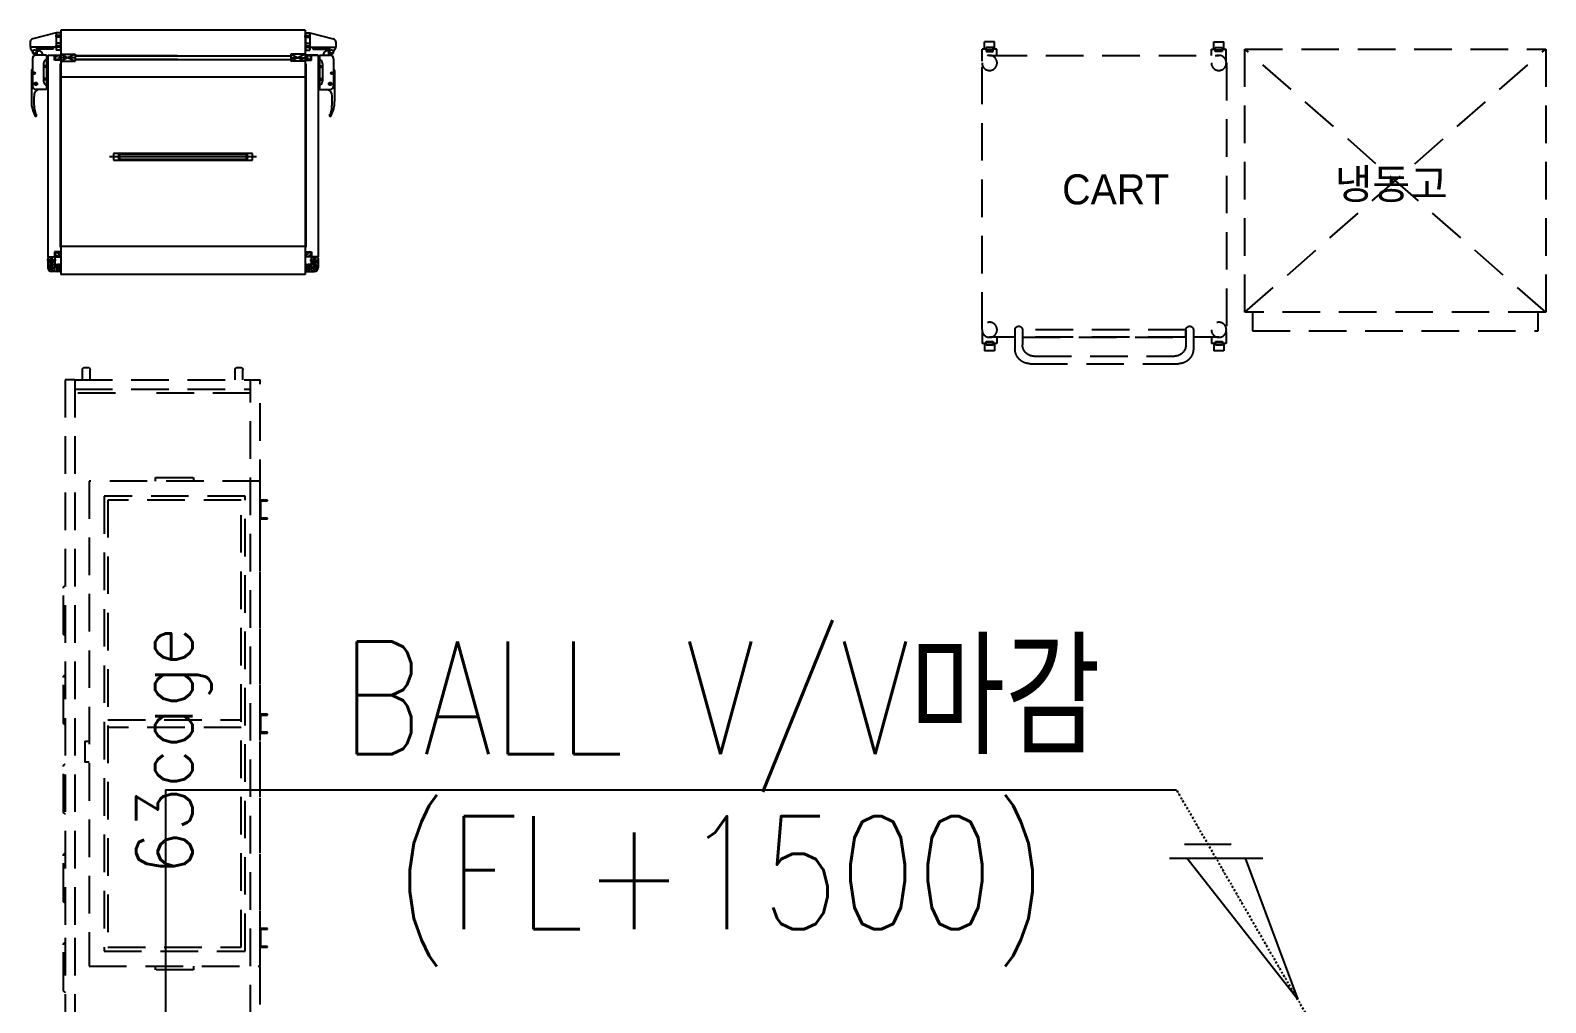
# Model space of a CAD drawing. Header units: millimetres. Extents: x 10903 to 284569, y 2319 to 62017.
# Drawn here: x 126684 to 130715, y 48159 to 50746 of the extents above; entities that cross this region are included whole.
import ezdxf
from ezdxf.enums import TextEntityAlignment as Align

# ---------------------------------------------------------------- set-up
doc = ezdxf.new("R2010")
doc.units = ezdxf.units.MM
doc.linetypes.add('DASHDOT', pattern=[1, 0.5, -0.25, 0, -0.25])
doc.linetypes.add('DASHED', pattern=[0.75, 0.5, -0.25])
for name, color, linetype in [('UT GAS', 4, 'Continuous'), ('빌트인', 8, 'Continuous'), ('장비', 8, 'Continuous')]:
    doc.layers.add(name, color=color, linetype=linetype)
doc.styles.add('GHS', font='ROMANS.shx', dxfattribs={"bigfont": 'whgtxt.shx'})
doc.styles.add('건축_4층$0$Gtx', font='')
doc.styles.add('으뜸체', font='simplex.shx', dxfattribs={"bigfont": 'whgtxt.shx'})
doc.styles.get('건축_4층$0$Gtx').set_extended_font_data('Dotum')

# ---------------------------------------------------------------- blocks, each defined once
blk = doc.blocks.new('PB-G1')
at = {"layer": '빌트인'}
for p, q in [((-325, 650), (-325, 0)), ((325, 650), (-325, 650)), ((325, 650), (325, 0)), ((-406.2, 620.2), (-406.2, 604.7)), ((-337.3, 604.7), (-406.2, 604.7)), ((-391.1, 604.7), (-405.2, 604.7)), ((-337.5, 643.4), (-399.3, 627)), ((-345.8, 604.7), (-345.8, 600)), ((-322.7, 634), (-340.2, 634)), ((-323, 606.6), (-340.2, 606.6)), ((-337.3, 643.4), (-337.3, 597.1)), ((-334.4, 635.8), (-337.3, 638.7)), ((-334.4, 632.1), (-337.3, 629.2)), ((-326.1, 616), (-337.3, 616)), ((-326.1, 643.4), (-337.1, 643.4)), ((-334.3, 608.5), (-337.1, 611.3)), ((-334.3, 604.7), (-337.1, 601.9)), ((-334.4, 635.8), (-334.4, 632.1)), ((-326.1, 635.8), (-334.4, 635.8)), ((-326.1, 632.1), (-334.4, 632.1)), ((-334.3, 608.5), (-334.3, 604.7)), ((-326.1, 608.5), (-334.3, 608.5)), ((-326.1, 604.7), (-334.3, 604.7)), ((-326.1, 643.4), (-326.1, 597.1)), ((322.7, 634), (340.2, 634)), ((323, 606.6), (340.2, 606.6)), ((326.1, 643.4), (326.1, 597.1)), ((326.1, 643.4), (337.1, 643.4)), ((326.1, 635.8), (334.4, 635.8)), ((326.1, 632.1), (334.4, 632.1)), ((326.1, 616), (337.3, 616)), ((326.1, 608.5), (334.3, 608.5)), ((326.1, 604.7), (334.3, 604.7)), ((334.3, 608.5), (337.1, 611.3)), ((334.3, 608.5), (334.3, 604.7)), ((334.3, 604.7), (337.1, 601.9)), ((334.4, 635.8), (337.3, 638.7)), ((334.4, 635.8), (334.4, 632.1)), ((334.4, 632.1), (337.3, 629.2)), ((337.3, 643.4), (337.3, 597.1)), ((337.3, 604.7), (406.2, 604.7)), ((337.5, 643.4), (399.3, 627)), ((345.8, 604.7), (345.8, 600)), ((391.1, 604.7), (405.2, 604.7)), ((406.2, 620.2), (406.2, 604.7)), ((-406, 603.8), (-406, 602.1)), ((-406, 601.6), (-398.7, 590.5)), ((-400.5, 574.5), (-400.5, 501.8)), ((-362.8, 583.9), (-391.1, 583.9)), ((-390.1, 603.8), (-390.1, 593.4)), ((-345.8, 600), (-390.1, 600)), ((-387.6, 595.3), (-383.8, 595.3)), ((-387.6, 583.9), (-387.6, 595.3)), ((-373.4, 583.9), (-373.4, 583.9)), ((-362.8, 583.9), (-362.8, 492.4)), ((-359.9, 583.9), (-359.9, 47.2)), ((-359.9, 583.9), (-326.9, 583.9)), ((-341.8, 570.9), (-341.8, 583.9)), ((-326.9, 570.9), (-341.8, 570.9)), ((-325.5, 582.7), (-340.2, 582.7)), ((-340.2, 582.7), (-340.2, 572.2)), ((-340.2, 579.5), (-340.1, 579.6)), ((-340.2, 579.6), (-340.1, 579.6)), ((-340.2, 572.2), (-325.5, 572.2)), ((-339.9, 577.7), (-339.9, 577.7)), ((-339.7, 572.7), (-339.7, 572.7)), ((-339.6, 573), (-339.6, 573)), ((-339.4, 576.8), (-339.5, 577.4)), ((-339.5, 577.4), (-338.9, 577.3)), ((-339.4, 576.8), (-338.9, 577.3)), ((-339.4, 576.9), (-339.4, 576.9)), ((-339.3, 572.9), (-339.3, 572.9)), ((-338.8, 579), (-338.8, 579)), ((-338.7, 577.7), (-338.7, 577.7)), ((-338.5, 581.3), (-338.5, 581.3)), ((-338.5, 572), (-338.4, 572)), ((-338.4, 582.4), (-338.4, 582.4)), ((-338.4, 572), (-338.4, 572)), ((-326.1, 597.1), (-337.3, 597.1)), ((-336.4, 581.6), (-336.4, 581.6)), ((-336.2, 576.6), (-336.2, 576.6)), ((-336.1, 573.1), (-336.1, 573.1)), ((-336, 573.3), (-336, 573.3)), ((-335.9, 579.7), (-335.3, 579.9)), ((-335.6, 579.3), (-335.9, 579.7)), ((-335.9, 575.5), (-335.9, 575.5)), ((-335.6, 579.3), (-335.3, 579.9)), ((-335.5, 577.8), (-335.5, 577.8)), ((-335.1, 581.5), (-335.1, 581.5)), ((-335.1, 579.6), (-335.1, 579.6)), ((-335.1, 578.8), (-335.1, 578.8)), ((-334.9, 574.6), (-334.9, 574.6)), ((-333, 576.5), (-333, 576.5)), ((-333, 573.2), (-333, 573.2)), ((-332.9, 582.3), (-332.6, 582.5)), ((-332.9, 582.3), (-332.9, 582.5)), ((-332.9, 572), (-332.9, 572)), ((-332.6, 574.4), (-332.6, 574.4)), ((-332.4, 577.9), (-332.4, 577.9)), ((-332.3, 575.5), (-332.4, 576.1)), ((-332.4, 576.1), (-331.8, 576)), ((-332.3, 575.5), (-331.8, 576)), ((-332.2, 578), (-332.2, 578)), ((-332.1, 582), (-332.1, 582)), ((-332.1, 574.1), (-331.5, 574.3)), ((-331.8, 573.6), (-332.1, 574.1)), ((-331.8, 573.6), (-331.5, 574.3)), ((-330.3, 581.4), (-330.3, 581.4)), ((-330.2, 578.4), (-329.3, 578.3)), ((-330.1, 577.6), (-330.2, 578.4)), ((-330.1, 577.6), (-329.3, 578.3)), ((-330.1, 576.4), (-330.1, 576.4)), ((-329.8, 573.3), (-329.8, 573.3)), ((-329.2, 578.1), (-329.2, 578.1)), ((-329.2, 574.5), (-329.2, 574.5)), ((-329.1, 582), (-328.5, 582.2)), ((-328.7, 581.6), (-329.1, 582)), ((-328.9, 576.9), (-328.9, 576.9)), ((-328.7, 581.6), (-328.5, 582.2)), ((-285, 577), (-328.5, 576.9)), ((-328.4, 580.5), (-328.4, 580.5)), ((-327.4, 576.9), (-327.4, 576.9)), ((-326.9, 582.7), (-326.9, 583.9)), ((-326.7, 573.4), (-326.7, 573.4)), ((-326.6, 580.3), (-326.6, 580.3)), ((-326.5, 582.4), (-326.5, 582.4)), ((-326.4, 575.2), (-326.4, 575.2)), ((-326.1, 578.2), (-326.1, 578.2)), ((-325.8, 581), (-325.9, 581.5)), ((-325.9, 581.5), (-325.5, 581.5)), ((-325.8, 581), (-325.5, 581.2)), ((-325.5, 572.2), (-325.5, 582.7)), ((-287.2, 586.4), (-325, 567.5)), ((-325, 586.4), (-287.2, 567.5)), ((-325, 586.4), (-287.2, 586.4)), ((-325, 582.1), (-325, 563.2)), ((-325, 582.1), (-325, 563.2)), ((-325, 567.5), (-287.2, 567.5)), ((-287.2, 586.4), (-287.2, 567.5)), ((-287.2, 581.7), (287.2, 581.7)), ((-14.7, 581.7), (-287.2, 581.7)), ((-287.2, 572.1), (287.2, 572.1)), ((-14.7, 572.1), (-287.2, 572.1)), ((285, 577), (328.5, 576.9)), ((325, 586.4), (287.2, 586.4)), ((287.2, 586.4), (325, 567.5)), ((325, 586.4), (287.2, 567.5)), ((287.2, 586.4), (287.2, 567.5)), ((325, 567.5), (287.2, 567.5)), ((325, 582.1), (325, 563.2)), ((325.6, 582.1), (325.3, 582.1)), ((325.6, 581.6), (325.3, 581.8)), ((325.5, 572.2), (325.5, 582.7)), ((325.5, 582.7), (340.2, 582.7)), ((340.2, 572.2), (325.5, 572.2)), ((325.6, 581.6), (325.6, 582.1)), ((325.9, 578.8), (325.9, 578.8)), ((326.1, 597.1), (337.3, 597.1)), ((326.1, 575.8), (326.1, 575.8)), ((326.2, 583), (326.2, 583)), ((326.4, 580.9), (326.4, 580.9)), ((326.5, 574), (326.5, 574)), ((359.9, 583.9), (326.9, 583.9)), ((326.9, 582.7), (326.9, 583.9)), ((326.9, 570.9), (341.8, 570.9)), ((327.2, 577.5), (327.2, 577.5)), ((327.8, 583.9), (359.9, 583.9)), ((328.2, 581.1), (328.2, 581.1)), ((328.5, 582.2), (328.3, 582.8)), ((328.8, 582.7), (328.3, 582.8)), ((328.5, 582.2), (328.8, 582.7)), ((328.7, 577.5), (328.7, 577.5)), ((329, 578.7), (329, 578.7)), ((329, 575.1), (329, 575.1)), ((330, 579), (329.1, 578.9)), ((329.8, 578.2), (329.1, 578.9)), ((329.6, 573.9), (329.6, 573.9)), ((329.8, 578.2), (330, 579)), ((329.9, 577), (329.9, 577)), ((330.1, 582.1), (330.1, 582.1)), ((331.6, 574.3), (331.3, 574.9)), ((331.9, 574.7), (331.3, 574.9)), ((332.1, 576.7), (331.5, 576.6)), ((332.1, 576.1), (331.5, 576.6)), ((331.6, 574.3), (331.9, 574.7)), ((331.9, 582.6), (331.9, 582.6)), ((331.9, 578.6), (331.9, 578.6)), ((332.1, 576.1), (332.1, 576.7)), ((332.2, 578.6), (332.2, 578.6)), ((332.7, 582.9), (332.4, 583.1)), ((332.4, 575), (332.4, 575)), ((332.7, 582.9), (332.7, 583.1)), ((332.7, 572.7), (332.7, 572.7)), ((332.8, 577.1), (332.8, 577.1)), ((332.8, 573.8), (332.8, 573.8)), ((334.7, 575.2), (334.7, 575.2)), ((334.9, 582.1), (334.9, 582.1)), ((334.9, 580.2), (334.9, 580.2)), ((334.9, 579.4), (334.9, 579.4)), ((335.4, 579.9), (335.1, 580.5)), ((335.7, 580.4), (335.1, 580.5)), ((335.3, 578.4), (335.3, 578.4)), ((335.4, 579.9), (335.7, 580.4)), ((335.7, 576.1), (335.7, 576.1)), ((335.8, 573.9), (335.8, 573.9)), ((335.9, 573.7), (335.9, 573.7)), ((336, 577.2), (336, 577.2)), ((336.2, 582.2), (336.2, 582.2)), ((338.2, 583), (338.2, 583)), ((338.2, 572.6), (338.2, 572.6)), ((338.3, 572.6), (338.2, 572.6)), ((338.3, 582), (338.3, 582)), ((338.4, 578.3), (338.4, 578.3)), ((338.6, 579.6), (338.6, 579.6)), ((339.2, 578), (338.6, 577.9)), ((339.2, 577.4), (338.6, 577.9)), ((339, 573.6), (339, 573.6)), ((339.1, 577.5), (339.1, 577.5)), ((339.2, 577.4), (339.2, 578)), ((339.4, 573.6), (339.4, 573.6)), ((339.5, 573.3), (339.5, 573.3)), ((339.7, 578.3), (339.7, 578.3)), ((340, 580.1), (339.8, 580.2)), ((340, 580.2), (339.8, 580.2)), ((340.2, 582.7), (340.2, 572.2)), ((341.8, 570.9), (341.8, 583.9)), ((345.8, 600), (390.1, 600)), ((359.9, 583.9), (359.9, 47.2)), ((362.8, 583.9), (362.8, 492.4)), ((362.8, 583.9), (391.1, 583.9)), ((373.4, 583.9), (373.4, 583.9)), ((387.6, 595.3), (383.8, 595.3)), ((387.6, 583.9), (387.6, 595.3)), ((390.1, 603.8), (390.1, 593.4)), ((406, 601.6), (398.7, 590.5)), ((400.5, 574.5), (400.5, 501.8)), ((406, 603.8), (406, 602.1)), ((-403.3, 543.3), (-403.3, 460.4)), ((-399.6, 535.8), (-392, 535.8)), ((-395.8, 539.6), (-395.8, 532)), ((-360.3, 553.7), (-373.3, 553.7)), ((-371.2, 561.3), (-371.2, 515)), ((-369.4, 555.6), (-371.2, 557.5)), ((-369.4, 551.8), (-371.2, 549.9)), ((-369.4, 555.6), (-369.4, 551.8)), ((-362.8, 555.6), (-369.4, 555.6)), ((-362.8, 551.8), (-369.4, 551.8)), ((-326.9, 560.4), (-326.9, 73)), ((325, 525), (-325, 525)), ((326.9, 560.4), (326.9, 73)), ((360.3, 553.7), (373.3, 553.7)), ((362.8, 555.6), (369.4, 555.6)), ((362.8, 551.8), (369.4, 551.8)), ((369.4, 555.6), (371.2, 557.5)), ((369.4, 555.6), (369.4, 551.8)), ((369.4, 551.8), (371.2, 549.9)), ((371.2, 561.3), (371.2, 515)), ((399.6, 535.8), (392, 535.8)), ((395.8, 539.6), (395.8, 532)), ((403.3, 543.3), (403.3, 460.4)), ((-396.7, 507.5), (-385.4, 507.5)), ((-391.1, 513.1), (-391.1, 501.8)), ((-362.8, 492.4), (-391.1, 492.4)), ((-360.3, 519.8), (-373.3, 519.8)), ((-369.4, 521.6), (-371.2, 523.5)), ((-369.4, 517.9), (-371.2, 516)), ((-369.4, 521.6), (-369.4, 517.9)), ((-362.8, 521.6), (-369.4, 521.6)), ((-362.8, 517.9), (-369.4, 517.9)), ((360.3, 519.8), (373.3, 519.8)), ((362.8, 521.6), (369.4, 521.6)), ((362.8, 517.9), (369.4, 517.9)), ((362.8, 492.4), (391.1, 492.4)), ((369.4, 521.6), (371.2, 523.5)), ((369.4, 521.6), (369.4, 517.9)), ((369.4, 517.9), (371.2, 516)), ((396.7, 507.5), (385.4, 507.5)), ((391.1, 513.1), (391.1, 501.8)), ((-395.7, 443.5), (-392.7, 428.5)), ((395.7, 443.5), (392.7, 428.5)), ((-393.1, 422.4), (-393.5, 422.5)), ((-392.7, 428.5), (-392, 423.4)), ((392.7, 428.5), (392, 423.4)), ((393.1, 422.4), (393.5, 422.5)), ((184.8, 322.6), (-184.8, 322.6)), ((-184.8, 322.6), (-184.8, 304.1)), ((-171.9, 322.6), (-171.9, 304.1)), ((171.9, 304.1), (171.9, 322.6)), ((184.8, 304.1), (184.8, 322.6)), ((195.4, 313.3), (-195.4, 313.3)), ((-184.8, 304.1), (184.8, 304.1)), ((168.7, 319.4), (-168.7, 319.4)), ((-168.7, 319.4), (-168.7, 307.3)), ((-168.7, 307.3), (168.7, 307.3)), ((168.7, 307.3), (168.7, 319.4)), ((-359.9, 47.2), (-326.9, 47.2)), ((-359.5, 43.3), (-359.5, 17.8)), ((-343.4, 46.1), (-356.6, 46.1)), ((-352.4, 38.6), (-352.4, 46.1)), ((-350, 31), (-350, 46.1)), ((-347.7, 38.6), (-347.7, 46.1)), ((-326.9, 60.2), (-341.8, 60.2)), ((-341.8, 60.2), (-341.8, 47.2)), ((-340.6, 43.3), (-340.6, 17.8)), ((-340.2, 58.9), (-325.5, 58.9)), ((-340.2, 48.4), (-340.2, 58.9)), ((-340.2, 51.4), (-340.1, 51.3)), ((-340.2, 51.3), (-340.1, 51.3)), ((-325.5, 48.4), (-340.2, 48.4)), ((-339.9, 53.2), (-339.9, 53.2)), ((-339.7, 58.2), (-339.7, 58.2)), ((-339.6, 57.9), (-339.6, 57.9)), ((-339.4, 54.1), (-339.5, 53.5)), ((-339.5, 53.5), (-338.9, 53.6)), ((-339.4, 54.1), (-338.9, 53.6)), ((-339.4, 54), (-339.4, 54)), ((-339.3, 58), (-339.3, 58)), ((-338.8, 51.9), (-338.8, 51.9)), ((-338.7, 53.2), (-338.7, 53.2)), ((-338.5, 58.9), (-338.4, 58.9)), ((-338.5, 49.6), (-338.5, 49.6)), ((-338.4, 58.9), (-338.4, 58.9)), ((-338.4, 48.5), (-338.4, 48.5)), ((-336.4, 49.3), (-336.4, 49.3)), ((-336.2, 54.4), (-336.2, 54.4)), ((-336.1, 57.8), (-336.1, 57.8)), ((-336, 57.7), (-336, 57.7)), ((-335.9, 55.4), (-335.9, 55.4)), ((-335.6, 51.6), (-335.9, 51.2)), ((-335.9, 51.2), (-335.3, 51)), ((-335.6, 51.6), (-335.3, 51)), ((-335.5, 53.1), (-335.5, 53.1)), ((-335.1, 52.1), (-335.1, 52.1)), ((-335.1, 51.3), (-335.1, 51.3)), ((-335.1, 49.4), (-335.1, 49.4)), ((-334.9, 56.3), (-334.9, 56.3)), ((-333, 57.7), (-333, 57.7)), ((-333, 54.4), (-333, 54.4)), ((-332.9, 58.9), (-332.9, 58.9)), ((-332.9, 48.6), (-332.6, 48.4)), ((-332.9, 48.6), (-332.9, 48.4)), ((-332.6, 56.5), (-332.6, 56.5)), ((-332.3, 55.4), (-332.4, 54.8)), ((-332.4, 54.8), (-331.8, 55)), ((-332.4, 53), (-332.4, 53)), ((-332.3, 55.4), (-331.8, 55)), ((-332.2, 52.9), (-332.2, 52.9)), ((-331.8, 57.3), (-332.1, 56.8)), ((-332.1, 56.8), (-331.5, 56.6)), ((-332.1, 48.9), (-332.1, 48.9)), ((-331.8, 57.3), (-331.5, 56.6)), ((-330.3, 49.5), (-330.3, 49.5)), ((-330.1, 53.3), (-330.2, 52.5)), ((-330.2, 52.5), (-329.3, 52.6)), ((-330.1, 54.5), (-330.1, 54.5)), ((-330.1, 53.3), (-329.3, 52.6)), ((-329.8, 57.6), (-329.8, 57.6)), ((-329.2, 56.4), (-329.2, 56.4)), ((-329.2, 52.9), (-329.2, 52.9)), ((-328.7, 49.3), (-329.1, 48.9)), ((-329.1, 48.9), (-328.5, 48.7)), ((-328.9, 54), (-328.9, 54)), ((-328.7, 49.3), (-328.5, 48.7)), ((-328.4, 50.4), (-328.4, 50.4)), ((-327.4, 54), (-327.4, 54)), ((-326.9, 48.4), (-326.9, 47.2)), ((-326.7, 57.5), (-326.7, 57.5)), ((-326.6, 50.6), (-326.6, 50.6)), ((-326.5, 48.5), (-326.5, 48.5)), ((-326.4, 55.7), (-326.4, 55.7)), ((-326.1, 52.7), (-326.1, 52.7)), ((-325.8, 49.9), (-325.9, 49.4)), ((-325.9, 49.4), (-325.5, 49.4)), ((-325.8, 49.9), (-325.5, 49.7)), ((-325.5, 58.9), (-325.5, 48.4)), ((325, 75), (-325, 75)), ((325.5, 58.9), (325.5, 48.4)), ((340.2, 58.9), (325.5, 58.9)), ((325.5, 48.4), (340.2, 48.4)), ((325.9, 49.9), (325.6, 49.7)), ((325.9, 49.4), (325.6, 49.4)), ((325.9, 49.9), (325.9, 49.4)), ((326.2, 52.7), (326.2, 52.7)), ((326.4, 55.7), (326.4, 55.7)), ((326.5, 48.5), (326.5, 48.5)), ((326.7, 50.6), (326.7, 50.6)), ((326.8, 57.5), (326.8, 57.5)), ((326.9, 60.2), (341.8, 60.2)), ((326.9, 48.4), (326.9, 47.2)), ((359.9, 47.2), (326.9, 47.2)), ((327.5, 54), (327.5, 54)), ((328.5, 50.4), (328.5, 50.4)), ((328.8, 49.3), (328.6, 48.7)), ((329.1, 48.9), (328.6, 48.7)), ((328.8, 49.3), (329.1, 48.9)), ((329, 54), (329, 54)), ((329.3, 56.4), (329.3, 56.4)), ((329.3, 52.9), (329.3, 52.9)), ((330.1, 53.3), (329.4, 52.6)), ((330.3, 52.5), (329.4, 52.6)), ((329.9, 57.6), (329.9, 57.6)), ((330.1, 53.3), (330.3, 52.5)), ((330.2, 54.5), (330.2, 54.5)), ((330.4, 49.5), (330.4, 49.5)), ((331.9, 57.3), (331.6, 56.6)), ((332.2, 56.8), (331.6, 56.6)), ((332.4, 55.4), (331.8, 55)), ((332.4, 54.8), (331.8, 55)), ((331.9, 57.3), (332.2, 56.8)), ((332.2, 52.9), (332.2, 52.9)), ((332.2, 48.9), (332.2, 48.9)), ((332.4, 55.4), (332.4, 54.8)), ((332.5, 53), (332.5, 53)), ((332.7, 56.5), (332.7, 56.5)), ((333, 48.6), (332.7, 48.4)), ((333, 58.9), (333, 58.9)), ((333, 48.6), (333, 48.4)), ((333.1, 57.7), (333.1, 57.7)), ((333.1, 54.4), (333.1, 54.4)), ((335, 56.3), (335, 56.3)), ((335.2, 52.1), (335.2, 52.1)), ((335.2, 51.3), (335.2, 51.3)), ((335.2, 49.4), (335.2, 49.4)), ((335.7, 51.6), (335.4, 51)), ((336, 51.2), (335.4, 51)), ((335.6, 53.1), (335.6, 53.1)), ((335.7, 51.6), (336, 51.2)), ((336, 55.4), (336, 55.4)), ((336.1, 57.7), (336.1, 57.7)), ((336.2, 57.8), (336.2, 57.8)), ((336.3, 54.4), (336.3, 54.4)), ((336.5, 49.3), (336.5, 49.3)), ((338.5, 58.9), (338.5, 58.9)), ((338.6, 58.9), (338.5, 58.9)), ((338.5, 48.5), (338.5, 48.5)), ((338.6, 49.6), (338.6, 49.6)), ((338.7, 53.2), (338.7, 53.2)), ((339.5, 54.1), (338.9, 53.6)), ((339.5, 53.5), (338.9, 53.6)), ((338.9, 51.9), (338.9, 51.9)), ((339.3, 58), (339.3, 58)), ((339.4, 54), (339.4, 54)), ((339.5, 54.1), (339.5, 53.5)), ((339.7, 57.9), (339.7, 57.9)), ((339.8, 58.2), (339.8, 58.2)), ((340, 53.2), (340, 53.2)), ((340.3, 51.4), (340.1, 51.3)), ((340.3, 51.3), (340.1, 51.3)), ((340.2, 48.4), (340.2, 58.9)), ((340.6, 43.3), (340.6, 17.8)), ((341.8, 60.2), (341.8, 47.2)), ((343.4, 46.1), (356.6, 46.1)), ((347.7, 38.6), (347.7, 46.1)), ((350, 31), (350, 46.1)), ((352.4, 38.6), (352.4, 46.1)), ((359.5, 43.3), (359.5, 17.8)), ((-337.7, 38.6), (-361.9, 38.6)), ((-351.9, 17.8), (-360.4, 17.8)), ((-359.5, 17.8), (-359.5, 17.8)), ((-343.4, 32), (-356.6, 32)), ((-355.7, 32), (-345.3, 32)), ((-352.4, 38.6), (-354.7, 36.7)), ((-345.3, 36.7), (-354.7, 36.7)), ((-354.7, 32), (-354.7, 36.7)), ((-344.4, 32), (-354.7, 32)), ((-347.7, 38.6), (-352.4, 38.6)), ((-351, 17.8), (-349.1, 17.8)), ((-350, 19.7), (-350, 28.2)), ((-350, 27.3), (-340.6, 27.3)), ((-350, 18.8), (-350, 16.9)), ((-350, 15.9), (-350, 7.4)), ((-333, 8.4), (-350, 8.4)), ((-350, 8.4), (-350, 8.4)), ((-348.1, 17.8), (-339.6, 17.8)), ((-347.7, 38.6), (-345.3, 36.7)), ((-345.3, 32), (-345.3, 36.7)), ((-340.6, 27.3), (-333, 27.3)), ((-336.8, 17.8), (-325.3, 17.8)), ((-335.9, 24.4), (-335.9, 11.2)), ((-335.9, 22.5), (-331.1, 22.5)), ((-335.9, 13.1), (-331.1, 13.1)), ((-329.3, 27.3), (-333, 27.3)), ((-329.3, 8.4), (-333, 8.4)), ((-331.1, 22.5), (-331.1, 13.1)), ((-329.3, 20.2), (-331.1, 22.5)), ((-329.3, 15.5), (-331.1, 13.1)), ((-329.3, 20.2), (-329.3, 15.5)), ((-329.3, 20.2), (-326.4, 20.2)), ((-329.3, 15.5), (-326.4, 15.5)), ((-326.4, 24.4), (-326.4, 11.2)), ((325, 0), (-325, 0)), ((336.8, 17.8), (325.3, 17.8)), ((326.4, 24.4), (326.4, 11.2)), ((329.3, 20.2), (326.4, 20.2)), ((329.3, 15.5), (326.4, 15.5)), ((329.3, 27.3), (333, 27.3)), ((329.3, 20.2), (331.1, 22.5)), ((329.3, 20.2), (329.3, 15.5)), ((329.3, 15.5), (331.1, 13.1)), ((329.3, 8.4), (333, 8.4)), ((331.1, 22.5), (331.1, 13.1)), ((335.9, 22.5), (331.1, 22.5)), ((335.9, 13.1), (331.1, 13.1)), ((340.6, 27.3), (333, 27.3)), ((333, 8.4), (350, 8.4)), ((335.9, 24.4), (335.9, 11.2)), ((337.7, 38.6), (361.9, 38.6)), ((348.1, 17.8), (339.6, 17.8)), ((350, 27.3), (340.6, 27.3)), ((343.4, 32), (356.6, 32)), ((344.4, 32), (354.7, 32)), ((347.7, 38.6), (345.3, 36.7)), ((345.3, 36.7), (354.7, 36.7)), ((345.3, 32), (345.3, 36.7)), ((355.7, 32), (345.3, 32)), ((347.7, 38.6), (352.4, 38.6)), ((351, 17.8), (349.1, 17.8)), ((350, 19.7), (350, 28.2)), ((350, 18.8), (350, 16.9)), ((350, 15.9), (350, 7.4)), ((350, 8.4), (350, 8.4)), ((351.9, 17.8), (360.4, 17.8)), ((352.4, 38.6), (354.7, 36.7)), ((354.7, 32), (354.7, 36.7)), ((359.5, 17.8), (359.5, 17.8))]:
    blk.add_line(p, q, dxfattribs=at)
for centre, radius in [((-394.8, 593.4), 4.72), ((394.8, 593.4), 4.72), ((-395.8, 535.8), 2.83), ((395.8, 535.8), 2.83), ((-391.1, 507.5), 3.78), ((391.1, 507.5), 3.78), ((-350, 17.8), 4.72), ((350, 17.8), 4.72)]:
    blk.add_circle(centre, radius, dxfattribs=at)
for centre, radius, start, end in [((-397, 618), 9.44, 104.8094, 166.709), ((-405.1, 603.8), 0.944, 90, 180), ((-391.1, 603.8), 0.944, 0, 90), ((-337.1, 642.4), 0.944, 90, 104.8094), ((337.1, 642.4), 0.944, 75.1906, 90), ((391.1, 603.8), 0.944, 90, 180), ((397, 618), 9.44, 13.291, 75.1906), ((405.1, 603.8), 0.944, 0, 90), ((-405.1, 602.1), 0.944, 180, 213.4254), ((-394.8, 593.4), 6.13, 174.5114, 39.7151), ((-391.1, 574.5), 9.44, 90, 180), ((-383.8, 583.9), 11.3, 0, 90), ((-358, 561.3), 13.2, 110.9248, 180), ((358, 561.3), 13.2, 0, 69.0752), ((383.8, 583.9), 11.3, 90, 180), ((394.8, 593.4), 6.13, 140.2849, 5.4886), ((391.1, 574.5), 9.44, 0, 90), ((405.1, 602.1), 0.944, 326.5746, 0), ((-400.5, 543.3), 2.83, 90, 180), ((400.5, 543.3), 2.83, 0, 90), ((-391.1, 501.8), 9.44, 180, 270), ((-382.4, 478.8), 13.6, 86.7888, 171.9712), ((-358, 515), 13.2, 180, 249.0752), ((358, 515), 13.2, 290.9248, 0), ((382.4, 478.8), 13.6, 8.0288, 93.2112), ((391.1, 501.8), 9.44, 270, 0), ((-311.9, 462.9), 91.5, 181.531, 205.8646), ((-237.5, 462.9), 159.4, 173.6062, 186.9945), ((311.9, 462.9), 91.5, 334.1354, 358.469), ((237.5, 462.9), 159.4, 353.0055, 6.3938), ((-393.4, 423.4), 0.944, 205.5273, 258.3763), ((-391.9, 424.6), 2.83, 226.2669, 345.0997), ((-392.9, 423.3), 0.944, 258.3763, 3.9335), ((-394.5, 417.2), 9.21, 57.3125, 75.3084), ((-390, 424.1), 0.944, 345.0997, 57.3125), ((390, 424.1), 0.944, 122.6875, 194.9003), ((391.9, 424.6), 2.83, 194.9003, 313.7331), ((394.5, 417.2), 9.21, 104.6916, 122.6875), ((392.9, 423.3), 0.944, 176.0665, 281.6237), ((393.4, 423.4), 0.944, 281.6237, 334.4727), ((-356.6, 43.3), 2.83, 90, 180), ((-343.4, 43.3), 2.83, 0, 90), ((343.4, 43.3), 2.83, 90, 180), ((356.6, 43.3), 2.83, 0, 90), ((-356.6, 34.8), 2.83, 180, 270), ((-350, 17.8), 9.44, 90, 180), ((-350, 17.8), 9.44, 180, 270), ((-350, 17.8), 9.44, 270, 0), ((-343.4, 34.8), 2.83, 270, 0), ((-333, 24.4), 2.83, 90, 180), ((-333, 11.2), 2.83, 180, 270), ((-329.3, 24.4), 2.83, 0, 90), ((-329.3, 11.2), 2.83, 270, 0), ((329.3, 24.4), 2.83, 90, 180), ((329.3, 11.2), 2.83, 180, 270), ((333, 24.4), 2.83, 0, 90), ((333, 11.2), 2.83, 270, 0), ((343.4, 34.8), 2.83, 180, 270), ((350, 17.8), 9.44, 180, 270), ((350, 17.8), 9.44, 0, 90), ((350, 17.8), 9.44, 270, 0), ((356.6, 34.8), 2.83, 270, 0)]:
    blk.add_arc(centre, radius, start, end, dxfattribs=at)
blk = doc.blocks.new('IVC-S70')
at = {"layer": '빌트인', "linetype": 'DASHED', "ltscale": 200}
for p, q in [((-605, 247.5), (-603, 247.5)), ((-605, 227.5), (-605, 247.5)), ((-603, 247.5), (-603, 229.5)), ((-557, 247.5), (-555, 247.5)), ((-557, 229.5), (-557, 247.5)), ((-555, 247.5), (-555, 227.5)), ((-35, 247.5), (-33, 247.5)), ((-35, 227.5), (-35, 247.5)), ((-33, 247.5), (-33, 229.5)), ((13, 247.5), (15, 247.5)), ((13, 229.5), (13, 247.5)), ((15, 247.5), (15, 227.5)), ((535, 247.5), (537, 247.5)), ((535, 227.5), (535, 247.5)), ((537, 247.5), (537, 229.5)), ((583, 229.5), (583, 247.5)), ((583, 247.5), (585, 247.5)), ((585, 247.5), (585, 227.5)), ((-909.1, 220.7), (-908.1, 220.7)), ((-909.1, 220.7), (-909.1, 161.1)), ((-908.1, 221.7), (-907.1, 221.7)), ((-908.1, -284.6), (-908.1, 221.7)), ((-907.1, 221.7), (-908.1, 221.7)), ((-907.1, 227.5), (905, 227.5)), ((-907.1, 225), (-907.1, 227.5)), ((-907.1, 225), (-907.1, 222.4)), ((-805.1, 225), (-907.1, 225)), ((-907.1, 222.7), (-806.1, 222.7)), ((-907.1, 222.7), (-907.1, 221.7)), ((-907.1, 222.4), (-907.1, 221.7)), ((-809.1, 222.4), (-905.1, 222.4)), ((-807.1, 225), (-807.1, 222.7)), ((-806.1, 222.7), (-806.1, 221.7)), ((-806.1, 222.4), (-805.1, 222.4)), ((-805.1, 221.7), (-806.1, 221.7)), ((-805.1, 221.7), (-805.1, 225)), ((-805.1, 221.7), (-805.1, -284.6)), ((-805.1, 202.1), (905, 202.1)), ((-797.1, -265.2), (-797.1, 202.1)), ((-655, 227.5), (635, 227.5)), ((-655, -227.5), (-655, 227.5)), ((-555, 227.5), (-605, 227.5)), ((-603, 229.5), (-557, 229.5)), ((15, 227.5), (-35, 227.5)), ((-33, 229.5), (13, 229.5)), ((585, 227.5), (535, 227.5)), ((537, 229.5), (583, 229.5)), ((635, 227.5), (635, -227.5)), ((869.6, 202.1), (869.6, -55.5)), ((879.6, -265.2), (879.6, 202.1)), ((905, 202.1), (905, 227.5)), ((905, -265.2), (905, 202.1)), ((-615, -187.5), (-615, 187.5)), ((-615, 187.5), (595, 187.5)), ((-605, -177.5), (-605, 177.5)), ((-605, 177.5), (585, 177.5)), ((-20, 177.5), (-20, -177.5)), ((0, -177.5), (0, 177.5)), ((585, 177.5), (585, -177.5)), ((595, 187.5), (595, -187.5)), ((905, 181.5), (932.6, 181.5)), ((905, 161.5), (932.6, 161.5)), ((937.6, 166.5), (937.6, 176.5)), ((-910.1, 43.6), (-910.1, 161.1)), ((-908.1, 161.1), (-910.1, 161.1)), ((-910.1, 53.7), (-910.1, 151)), ((-910.1, 151), (-910.1, 151)), ((-910.1, 53.7), (-910.1, 53.7)), ((-910.1, 43.6), (-908.1, 43.6)), ((-909.1, 43.6), (-909.1, -132.2)), ((-665, 50.8), (-665, -50.8)), ((-655, 50.8), (-665, 50.8)), ((645, 50.8), (635, 50.8)), ((645, -50.8), (645, 50.8)), ((-665, -50.8), (-655, -50.8)), ((635, -50.8), (645, -50.8)), ((-910.1, -221.5), (-910.1, -104)), ((-908.1, -104), (-910.1, -104)), ((-910.1, -211.4), (-910.1, -114.1)), ((-910.1, -114.1), (-910.1, -114.1)), ((869.6, -157.1), (869.6, -265.2)), ((595, -187.5), (-615, -187.5)), ((585, -177.5), (-605, -177.5)), ((-910.1, -211.4), (-910.1, -211.4)), ((-910.1, -221.5), (-908.1, -221.5)), ((-909.1, -221.5), (-909.1, -285.6)), ((635, -227.5), (-655, -227.5)), ((-112.8, -227.5), (-112.8, -238.5)), ((-56.4, -238.5), (-112.8, -238.5)), ((-56.4, -238.5), (-56.4, -227.5)), ((905, -224.8), (932.6, -224.8)), ((937.6, -239.8), (937.6, -229.8)), ((-579.9, -265.2), (-805.1, -265.2)), ((905, -265.2), (-579.9, -265.2)), ((905, -244.8), (932.6, -244.8)), ((905, -265.2), (905, -290.6)), ((-909.1, -285.6), (-908.1, -285.6)), ((-908.1, -284.6), (-907.1, -284.6)), ((-908.1, -284.6), (-908.1, -285.6)), ((-908.1, -286.6), (-908.1, -285.6)), ((-908.1, -285.6), (-907.1, -285.6)), ((-908.1, -286.6), (-907.1, -286.6)), ((-907.1, -285.6), (-907.1, -284.6)), ((-907.1, -285.6), (-907.1, -285.6)), ((-907.1, -285.6), (-907.1, -288.1)), ((-905.1, -285.6), (-907.1, -285.6)), ((-907.1, -288.1), (-907.1, -290.6)), ((-805.1, -288.1), (-907.1, -288.1)), ((-579.9, -290.6), (-907.1, -290.6)), ((-905.1, -285.6), (-809.1, -285.6)), ((-806.1, -285.6), (-809.1, -285.6)), ((-807.1, -285.6), (-807.1, -288.1)), ((-806.1, -285.6), (-806.1, -284.6)), ((-805.1, -284.6), (-806.1, -284.6)), ((-806.1, -285.6), (-806.1, -284.6)), ((-806.1, -285.6), (-805.1, -285.6)), ((-805.1, -284.6), (-805.1, -288.1)), ((-718.2, -295.6), (-598.7, -295.6)), ((-718.2, -295.7), (-598.7, -295.7)), ((-718.1, -295.6), (-599.9, -295.6)), ((-718.1, -295.7), (-599.9, -295.7)), ((905, -290.6), (-579.9, -290.6)), ((-480.8, -295.6), (-361.3, -295.6)), ((-480.8, -295.7), (-361.3, -295.7)), ((-243.6, -295.6), (-124.1, -295.6)), ((-243.6, -295.7), (-124.1, -295.7)), ((-6.4, -295.6), (113.1, -295.6)), ((-6.4, -295.7), (113.1, -295.7)), ((230.9, -295.6), (350.4, -295.6)), ((230.9, -295.7), (350.4, -295.7))]:
    blk.add_line(p, q, dxfattribs=at)
for centre, radius, start, end in [((-905.1, 220.4), 2, 147.4808, 154.9288), ((932.6, 176.5), 5, 0, 90), ((932.6, 166.5), 5, 270, 0), ((932.6, -229.8), 5, 0, 90), ((932.6, -239.8), 5, 270, 0), ((-905.1, -283.6), 2, 207.8925, 209.1843), ((-905.1, -283.6), 2, 222.132, 270), ((-718.2, -288.2), 7.5, 199.1756, 270), ((-718.1, -288.2), 7.5, 199.1756, 270), ((-718.2, -288.2), 7.4, 199.445, 270), ((-718.1, -288.2), 7.4, 199.445, 270), ((-598.7, -288.2), 7.5, 270, 340.8244), ((-598.7, -288.2), 7.4, 270, 340.555), ((-480.8, -288.2), 7.5, 199.1756, 270), ((-480.8, -288.2), 7.4, 199.445, 270), ((-361.3, -288.2), 7.5, 270, 340.8244), ((-361.3, -288.2), 7.4, 270, 340.555), ((-243.6, -288.2), 7.5, 199.1756, 270), ((-243.6, -288.2), 7.4, 199.445, 270), ((-124.1, -288.2), 7.5, 270, 340.8244), ((-124.1, -288.2), 7.4, 270, 340.555), ((-6.4, -288.2), 7.5, 199.1756, 270), ((-6.4, -288.2), 7.4, 199.445, 270), ((113.1, -288.2), 7.5, 270, 340.8244), ((113.1, -288.2), 7.4, 270, 340.555), ((230.9, -288.2), 7.5, 199.1756, 270), ((230.9, -288.2), 7.4, 199.445, 270), ((350.4, -288.2), 7.5, 270, 340.8244), ((350.4, -288.2), 7.4, 270, 340.555)]:
    blk.add_arc(centre, radius, start, end, dxfattribs=at)
for points, knots in [([(-906.1, 220.7), (-906.3, 220.7), (-906.6, 220.8), (-907.1, 221), (-907.3, 221.1), (-907.7, 221.2), (-907.8, 221.3), (-908, 221.5), (-908.1, 221.6), (-908.1, 221.7)], [0, 0, 0, 0, 0.25, 0.25, 0.5, 0.5, 0.75, 0.75, 1, 1, 1, 1]), ([(-907.1, 222.7), (-907, 222.7), (-906.9, 222.6), (-906.7, 222.4), (-906.7, 222.3), (-906.5, 221.9), (-906.4, 221.7), (-906.2, 221.2), (-906.2, 220.9), (-906.1, 220.7)], [0, 0, 0, 0, 0.25, 0.25, 0.5, 0.5, 0.75, 0.75, 1, 1, 1, 1]), ([(-907.1, 221.7), (-907, 221.7), (-906.9, 221.6), (-906.7, 221.5), (-906.7, 221.5), (-906.5, 221.3), (-906.4, 221.2), (-906.2, 220.9), (-906.2, 220.8), (-906.1, 220.7)], [0, 0, 0, 0, 0.25, 0.25, 0.5, 0.5, 0.75, 0.75, 1, 1, 1, 1]), ([(-807.1, 220.7), (-807, 220.9), (-806.9, 221.2), (-806.7, 221.7), (-806.7, 221.9), (-806.5, 222.3), (-806.4, 222.4), (-806.2, 222.6), (-806.2, 222.7), (-806.1, 222.7)], [0, 0, 0, 0, 0.25, 0.25, 0.5, 0.5, 0.75, 0.75, 1, 1, 1, 1]), ([(-807.1, 220.7), (-807, 220.8), (-806.9, 220.9), (-806.7, 221.2), (-806.7, 221.3), (-806.5, 221.5), (-806.4, 221.5), (-806.2, 221.6), (-806.2, 221.7), (-806.1, 221.7)], [0, 0, 0, 0, 0.25, 0.25, 0.5, 0.5, 0.75, 0.75, 1, 1, 1, 1]), ([(-806.1, 221.7), (-806.1, 221.6), (-806.1, 221.5), (-806.2, 221.3), (-806.3, 221.2), (-806.5, 221.1), (-806.6, 221), (-806.8, 220.8), (-806.9, 220.7), (-807.1, 220.7)], [0, 0, 0, 0, 0.25, 0.25, 0.5, 0.5, 0.75, 0.75, 1, 1, 1, 1]), ([(-805.1, 221.7), (-805.1, 221.6), (-805.1, 221.5), (-805.3, 221.3), (-805.5, 221.2), (-805.9, 221.1), (-806.1, 221), (-806.6, 220.8), (-806.8, 220.7), (-807.1, 220.7)], [0, 0, 0, 0, 0.25, 0.25, 0.5, 0.5, 0.75, 0.75, 1, 1, 1, 1]), ([(-910.1, 151), (-910.9, 150.1), (-912.4, 148.3), (-913.5, 144.2), (-914.5, 139.4), (-915.3, 132.8), (-916, 124.5), (-916.5, 113.8), (-916.6, 106.8), (-916.6, 102.3)], [0, 0, 0, 0, 0.06656, 0.148336, 0.245879, 0.367331, 0.543547, 0.754398, 1, 1, 1, 1]), ([(-916.6, 102.3), (-916.5, 96.7), (-916.4, 88.2), (-915.7, 75.5), (-914.7, 66.6), (-913.6, 60.6), (-912.5, 57.2), (-911.4, 54.9), (-910.5, 54.1), (-910.1, 53.7)], [0, 0, 0, 0, 0.306371, 0.556522, 0.750806, 0.848907, 0.923816, 0.967508, 1, 1, 1, 1]), ([(-910.1, -114.1), (-910.9, -115), (-912.4, -116.8), (-913.5, -120.9), (-914.5, -125.7), (-915.3, -132.2), (-916, -140.6), (-916.5, -151.3), (-916.6, -158.3), (-916.6, -162.7)], [0, 0, 0, 0, 0.06656, 0.148336, 0.245879, 0.367331, 0.543547, 0.754398, 1, 1, 1, 1]), ([(-916.6, -162.7), (-916.5, -168.3), (-916.4, -176.9), (-915.7, -189.5), (-914.7, -198.4), (-913.6, -204.4), (-912.5, -207.8), (-911.4, -210.2), (-910.5, -211), (-910.1, -211.4)], [0, 0, 0, 0, 0.306371, 0.556522, 0.750806, 0.848907, 0.923816, 0.967508, 1, 1, 1, 1]), ([(-908.1, -284.6), (-908.1, -284.5), (-908, -284.4), (-907.8, -284.2), (-907.7, -284.1), (-907.3, -284), (-907.1, -283.9), (-906.6, -283.7), (-906.3, -283.6), (-906.1, -283.6)], [0, 0, 0, 0, 0.25, 0.25, 0.5, 0.5, 0.75, 0.75, 1, 1, 1, 1]), ([(-907.1, -284.6), (-907.2, -284.6), (-907.3, -284.7), (-907.6, -284.9), (-907.7, -285), (-907.9, -285.1), (-908, -285.2), (-908.1, -285.4), (-908.1, -285.5), (-908.1, -285.6)], [0, 0, 0, 0, 0.25, 0.25, 0.5, 0.5, 0.75, 0.75, 1, 1, 1, 1]), ([(-908.1, -285.6), (-908, -285.6), (-907.9, -285.5), (-907.7, -285.4), (-907.7, -285.4), (-907.5, -285.2), (-907.4, -285.1), (-907.2, -284.8), (-907.2, -284.7), (-907.1, -284.6)], [0, 0, 0, 0, 0.25, 0.25, 0.5, 0.5, 0.75, 0.75, 1, 1, 1, 1]), ([(-906.1, -283.6), (-906.2, -283.7), (-906.2, -283.8), (-906.4, -284.1), (-906.5, -284.2), (-906.7, -284.4), (-906.7, -284.4), (-906.9, -284.5), (-907, -284.6), (-907.1, -284.6)], [0, 0, 0, 0, 0.25, 0.25, 0.5, 0.5, 0.75, 0.75, 1, 1, 1, 1]), ([(-906.1, -283.6), (-906.2, -283.8), (-906.2, -284.1), (-906.4, -284.6), (-906.5, -284.8), (-906.7, -285.2), (-906.7, -285.3), (-906.9, -285.5), (-907, -285.6), (-907.1, -285.6)], [0, 0, 0, 0, 0.25, 0.25, 0.5, 0.5, 0.75, 0.75, 1, 1, 1, 1]), ([(-907.1, -284.6), (-907.1, -284.5), (-907.1, -284.4), (-907, -284.2), (-906.9, -284.1), (-906.7, -284), (-906.6, -283.9), (-906.3, -283.7), (-906.2, -283.6), (-906.1, -283.6)], [0, 0, 0, 0, 0.25, 0.25, 0.5, 0.5, 0.75, 0.75, 1, 1, 1, 1]), ([(-806.1, -284.6), (-806.2, -284.6), (-806.2, -284.5), (-806.4, -284.4), (-806.5, -284.4), (-806.7, -284.2), (-806.7, -284.1), (-806.9, -283.8), (-807, -283.7), (-807.1, -283.6)], [0, 0, 0, 0, 0.25, 0.25, 0.5, 0.5, 0.75, 0.75, 1, 1, 1, 1]), ([(-806.1, -285.6), (-806.2, -285.6), (-806.2, -285.5), (-806.4, -285.3), (-806.5, -285.2), (-806.7, -284.8), (-806.7, -284.6), (-806.9, -284.1), (-807, -283.8), (-807.1, -283.6)], [0, 0, 0, 0, 0.25, 0.25, 0.5, 0.5, 0.75, 0.75, 1, 1, 1, 1]), ([(-807.1, -283.6), (-806.9, -283.6), (-806.8, -283.7), (-806.6, -283.9), (-806.5, -284), (-806.3, -284.1), (-806.2, -284.2), (-806.1, -284.4), (-806.1, -284.5), (-806.1, -284.6)], [0, 0, 0, 0, 0.25, 0.25, 0.5, 0.5, 0.75, 0.75, 1, 1, 1, 1]), ([(-807.1, -283.6), (-806.8, -283.6), (-806.6, -283.7), (-806.1, -283.9), (-805.9, -284), (-805.5, -284.1), (-805.3, -284.2), (-805.1, -284.4), (-805.1, -284.5), (-805.1, -284.6)], [0, 0, 0, 0, 0.25, 0.25, 0.5, 0.5, 0.75, 0.75, 1, 1, 1, 1])]:
    blk.add_open_spline(points, degree=3, knots=knots, dxfattribs=at)
blk = doc.blocks.new('cart')
at = {"layer": '빌트인', "linetype": 'DASHED', "ltscale": 200}
for p, q in [((-0.5, 322.5), (-710.5, 322.5)), ((-747.3, 315.5), (-766.8, 315.5)), ((-766.8, 289.5), (-766.8, 315.5)), ((-747.3, 289.5), (-766.8, 289.5)), ((-751.6, 293.1), (-751.6, 311.4)), ((-751.6, 311.4), (-745.1, 311.4)), ((-745.1, 293.1), (-751.6, 293.1)), ((-715.1, 322), (-747.3, 322)), ((-747.3, 311.4), (-747.3, 322)), ((-747.3, 283), (-747.3, 293.1)), ((-730.5, 283), (-747.3, 283)), ((-730.5, 302.5), (-730.5, -307.5)), ((4.1, 322), (36.2, 322)), ((19.5, 234.8), (19.5, 302.5)), ((19.5, 283), (36.2, 283)), ((40.5, 311.4), (34, 311.4)), ((34, 293.1), (40.5, 293.1)), ((36.2, 311.4), (36.2, 322)), ((36.2, 315.5), (55.7, 315.5)), ((36.2, 283), (36.2, 293.1)), ((36.2, 289.5), (55.7, 289.5)), ((40.5, 293.1), (40.5, 311.4)), ((55.7, 289.5), (55.7, 315.5)), ((0, 234.8), (49.8, 234.8)), ((0, 214.8), (39.8, 214.8)), ((19.5, -219.8), (19.5, 214.8)), ((69.8, 184.8), (69.8, -189.8)), ((89.8, 194.8), (89.8, -199.8)), ((0, -219.8), (39.8, -219.8)), ((0, -239.8), (49.8, -239.8)), ((19.5, -307.5), (19.5, -239.8)), ((-747.3, -294.4), (-766.8, -294.4)), ((-766.8, -294.4), (-766.8, -320.4)), ((-747.3, -320.4), (-766.8, -320.4)), ((-745.1, -298.1), (-751.6, -298.1)), ((-751.6, -298.1), (-751.6, -316.4)), ((-751.6, -316.4), (-745.1, -316.4)), ((-730.5, -287.9), (-747.3, -287.9)), ((-747.3, -287.9), (-747.3, -298.1)), ((-747.3, -316.4), (-747.3, -326.9)), ((19.5, -288), (36.2, -288)), ((40.5, -298.6), (34, -298.6)), ((34, -316.9), (40.5, -316.9)), ((36.2, -298.6), (36.2, -288)), ((36.2, -294.5), (55.7, -294.5)), ((36.2, -327), (36.2, -316.9)), ((36.2, -320.5), (55.7, -320.5)), ((40.5, -316.9), (40.5, -298.6)), ((55.7, -320.5), (55.7, -294.5)), ((-715.1, -326.9), (-747.3, -326.9)), ((-710.5, -327.5), (-0.5, -327.5)), ((3.7, -327), (36.2, -327))]:
    blk.add_line(p, q, dxfattribs=at)
for points in [[(-741.3, 311.4), (-741.3, 293.1), (-745.1, 293.1), (-745.1, 311.4)], [(30.3, 311.4), (30.3, 293.1), (34, 293.1), (34, 311.4)], [(0, 214.8), (19.5, 214.8), (19.5, -219.8), (0, -219.8)], [(-741.3, -316.4), (-741.3, -298.1), (-745.1, -298.1), (-745.1, -316.4)], [(30.3, -298.6), (30.3, -316.9), (34, -316.9), (34, -298.6)]]:
    blk.add_lwpolyline(points, close=True, dxfattribs=at)
for centre in [(-710.5, 302.5), (-0.5, 302.5), (-710.5, -307.5), (-0.5, -307.5)]:
    blk.add_circle(centre, 20, dxfattribs=at)
for centre, radius, start, end in [((0, 224.8), 10, 90, 270), ((39.8, 184.8), 30, 0, 90), ((49.8, 194.8), 40, 0, 90), ((39.8, -189.8), 30, 270, 0), ((49.8, -199.8), 40, 270, 0), ((0, -229.8), 10, 90, 270)]:
    blk.add_arc(centre, radius, start, end, dxfattribs=at)

msp = doc.modelspace()

# ---------------------------------------------------------------- linework, layer by layer
at = {"layer": 'UT GAS', "color": 1, "ltscale": 10}
for q in [(129732.6, 48725.9), (127043.3, 47321.4)]:
    msp.add_line((127043.3, 48725.9), q, dxfattribs=at)
at = {"layer": 'UT GAS', "color": 4, "linetype": 'DASHDOT', "ltscale": 10}
msp.add_line((130100.7, 48088.4), (129732.6, 48725.9), dxfattribs=at)
at = {"layer": 'UT GAS', "color": 2, "ltscale": 10}
for p, q in [((129754.1, 48581.1), (129878.3, 48581.1)), ((129713.5, 48543.9), (129961.9, 48543.9)), ((130055.1, 48167.4), (129760.1, 48543.9)), ((129915.3, 48543.9), (130055.1, 48167.4))]:
    msp.add_line(p, q, dxfattribs=at)
at = {"layer": '빌트인', "linetype": 'DASHED', "ltscale": 200}
for p, q in [((130714.7, 49996.4), (129914.7, 50696.4)), ((129914.7, 49996.4), (130714.7, 50696.4)), ((130714.7, 49996.4), (129914.7, 50696.4)), ((129914.7, 49996.4), (130714.7, 50696.4))]:
    msp.add_line(p, q, dxfattribs=at)
at = {"layer": '빌트인', "linetype": 'DASHED', "ltscale": 200, "elevation": 0}
msp.add_lwpolyline([(129914.7, 49996.4), (129914.7, 50696.4), (130714.7, 50696.4), (130714.7, 49996.4)], close=True, dxfattribs=at)
msp.add_lwpolyline([(129934.7, 49996.4), (129934.7, 49946.4), (130694.7, 49946.4), (130694.7, 49996.4)], dxfattribs=at)
msp.add_lwpolyline([(129934.7, 49996.4), (129934.7, 49946.4), (130694.7, 49946.4), (130694.7, 49996.4)], dxfattribs=at)

# ---------------------------------------------------------------- block references
at = {"layer": '빌트인', "lineweight": -3}
msp.add_blockref('PB-G1', (127089.7, 50096.4), dxfattribs=at)
at = {"layer": '빌트인', "linetype": 'DASHED', "ltscale": 200, "xscale": -1, "rotation": 90}
msp.add_blockref('cart', (129537.7, 49949.1), dxfattribs=at)
at = {"layer": '빌트인', "xscale": -1, "rotation": 270}
msp.add_blockref('IVC-S70', (127067.2, 48911.6), dxfattribs=at)

# ---------------------------------------------------------------- texts
at = {"layer": 'UT GAS', "color": 7, "ltscale": 10, "style": 'GHS', "width": 0.8}
for s, p in [('BALL V/V마감', (128521.1, 48948.6)), ('(FL+1500)', (128521.1, 48483.6))]:
    msp.add_text(s, height=300, dxfattribs=at).set_placement(p, align=Align.MIDDLE)
at = {"layer": '빌트인', "ltscale": 2, "style": '건축_4층$0$Gtx', "text_generation_flag": 6}
for s, p in [('CART', (129428.5, 50283.2)), ('냉동고', (130153.3, 50297.5))]:
    msp.add_text(s, height=80, rotation=179.9995, dxfattribs=at).set_placement(p)
at = {"layer": '장비', "style": '으뜸체', "width": 0.9}
msp.add_text('63cage', height=150, rotation=90, dxfattribs=at).set_placement((127115.3, 48499.5, -2807))

doc.saveas('drawing.dxf')
